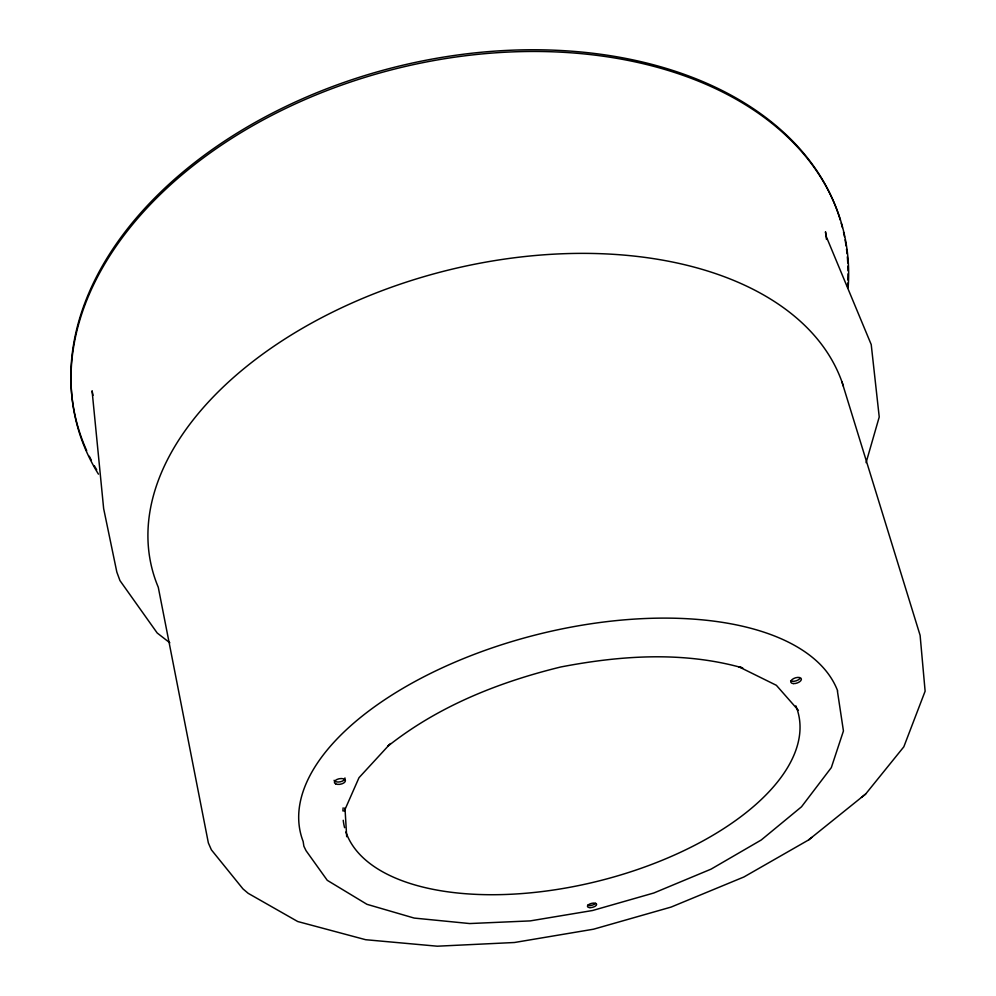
<?xml version="1.0" encoding="UTF-8"?>
<svg xmlns="http://www.w3.org/2000/svg" width="996" height="996" viewBox="0 0 996 996"><rect width="100%" height="100%" fill="white"/><g stroke="black" fill="none" stroke-linecap="round" stroke-linejoin="round"><path stroke-width="1.49" d="M866.072 462.667L879.231 417L871.226 344.579L826.058 236.052L825.497 231.794L826.468 239.426M344.218 811.267L358.996 777.702L389.386 744.684M843.388 386.149A357.626 216.941 -14.1 0 0 423.512 276.788A357.626 216.941 -14.1 0 0 158.277 587.267L208.363 842.952L211.389 849.849L242.987 888.918L248.203 893.337L297.717 921.524L365.669 939.714L437.306 946.2L514.459 942.502L593.529 929.206L671.13 907.07L743.937 876.966L808.565 839.964L865.624 794.061L903.833 746.801L925.122 691.187L920.105 635.324L841.906 381.729M390.432 743.539L387.718 746.315C438.153 706.226 498.635 682.185 560.748 666.984C620.782 655.418 683.219 651.16 742.73 667.943L738.659 666.685L776.37 685.31L798.431 710.397M861.44 797.41L865.624 794.061M808.565 839.964L811.728 837.437M169.83 642.806L157.194 632.995L119.956 580.593L116.831 572.078L103.646 508.595L92.08 390.805L92.989 395.375M837.424 691.137L843.438 730.964L831.324 767.605L801.494 806.81L761.243 839.989L711.044 869.147L653.837 892.989L592.57 910.506L530.171 920.902L469.664 923.553L414.187 918.075L366.964 904.318L327.273 880.327L306.058 850.696L303.88 846.239L303.145 841.471A278.009 135.581 -14.1 0 1 521.605 638.71A278.009 135.581 -14.1 0 1 837.636 690.875M344.965 807.818L346.695 836.702M843.525 232.168A395.051 265.297 -14.1 0 1 844.496 236.749M845.081 239.824A395.051 265.297 -14.1 0 1 846.09 245.975M846.513 249.062A395.051 265.297 -14.1 0 1 847.048 253.706M847.335 256.806A395.051 265.297 -14.1 0 1 847.758 263.006M847.895 266.119A395.051 265.297 -14.1 0 1 847.982 270.763M847.994 273.85A395.051 265.297 -14.1 0 1 847.845 280.025M847.696 283.101A395.051 265.297 -14.1 0 1 847.496 286.163M96.687 469.826A395.051 265.297 -14.1 0 1 94.346 465.792M91.383 460.339A395.051 265.297 -14.1 0 1 89.291 456.205M86.677 450.64A395.051 265.297 -14.1 0 1 366.08 75.173A395.051 265.297 -14.1 0 1 840.325 220.104M841.209 223.104A395.051 265.297 -14.1 0 1 842.429 227.623M98.467 474.171A395.325 265.197 -14.1 0 1 396.57 68.562A395.325 265.197 -14.1 0 1 848.144 287.732M795.829 705.828A233.948 113.868 -14.1 0 1 611.818 877.526A233.948 113.868 -14.1 0 1 345.886 831.959M344.604 827.688A233.948 113.868 -14.1 0 1 343.234 820.281M342.91 811.005A233.948 113.868 -14.1 0 1 343.134 807.856M595.62 903.372A4.719 2.042 -13.9 0 1 587.665 905.165M799.825 678.662A5.515 2.739 -17.9 0 1 790.637 680.691M344.952 777.901A5.578 2.801 -10.4 0 1 340.408 781.773A5.578 2.801 -10.4 0 1 334.083 780.304M589.943 907.63A4.719 2.042 -13.9 0 0 596.629 904.318A4.719 2.042 -13.9 0 0 589.508 904.107A4.719 2.042 -13.9 0 0 589.943 907.63M793.264 683.58A5.528 2.739 -17.9 0 0 801.394 679.322A5.528 2.739 -17.9 0 0 793.563 678.587A5.528 2.739 -17.9 0 0 793.264 683.58M335.64 783.852A5.578 2.801 -10.4 0 0 345.064 781.773A5.578 2.801 -10.4 0 0 339.026 778.785A5.578 2.801 -10.4 0 0 335.64 783.852"/></g></svg>
